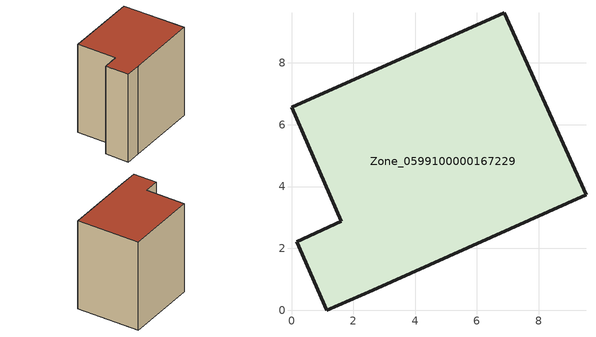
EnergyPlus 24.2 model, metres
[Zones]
Zone_0599100000167229
 floor ground (C_G): 0.18,2.22 1.62,2.87 0,6.56 6.89,9.62 9.53,3.73 2.63,0.64 1.15,0 z3.42
 wall outside (C_F): 1.62,2.87 0.18,2.22 1.15,0 2.63,0.64 9.53,3.73 6.89,9.62 0,6.56 1.62,2.87 z3.42:12.79
 roof outside (C_R): 6.89,9.62 0,6.56 1.62,2.87 0.18,2.22 1.15,0 2.63,0.64 9.53,3.73 z12.79
[BUILDING]
Pand.0599100000167229: North Axis=0; Terrain=City; Loads Convergence Tolerance Value=0.04; Temperature Convergence Tolerance Value=0.4; Solar Distribution=FullExterior; Maximum Number of Warmup Days=25; Minimum Number of Warmup Days=1
[Site:Location]
Rotterdam.The.Hague.AP_ZH_NLD Design_Conditions: Latitude=51.96; Longitude=4.45; Time Zone=1; Elevation=-4.5
[SITE:GROUNDTEMPERATURE:BUILDINGSURFACE]
18, 18, 18, 18, 18, 18, 18, 18, 18, 18, 18, 18
[MATERIAL] Thermal Absorptance=0.9; Solar Absorptance=0.7; Visible Absorptance=0.7
Name | Roughness | Thickness | Conductivity | Density | Specific Heat
G.TI.1946 | MediumSmooth | 0.15 | 1 | 540 | 1210
F.TI.1946 | Rough | 0.3 | 0.857143 | 1920 | 840
R.TI.1946 | MediumRough | 0.2 | 0.1 | 1500 | 1000
[CONSTRUCTION]
C_G: G.TI.1946
C_F: F.TI.1946
C_R: R.TI.1946
[ZONE]
Zone_0599100000167229: Type=1; Multiplier=1; Ceiling Height=Autocalculate; Volume=Autocalculate; Floor Area=autocalculate; Part of Total Floor Area=Yes
[ZONEINFILTRATION:DESIGNFLOWRATE]
Infil_Zone_0599100000167229: Zone or ZoneList or Space or SpaceList=Zone_0599100000167229; Schedule=AlwaysOn; Design Flow Rate Calculation Method=Flow/Area; Flow Rate per Floor Area=0.003; Constant Term Coefficient=1; Temperature Term Coefficient=0; Velocity Term Coefficient=0; Velocity Squared Term Coefficient=0
[HVACTEMPLATE:ZONE:IDEALLOADSAIRSYSTEM]
Zone_0599100000167229: Maximum Heating Supply Air Temperature=50; Minimum Cooling Supply Air Temperature=13; Maximum Heating Supply Air Humidity Ratio=0.0156; Minimum Cooling Supply Air Humidity Ratio=0.0077; Heating Limit=NoLimit; Cooling Limit=NoLimit; Dehumidification Control Type=ConstantSensibleHeatRatio; Cooling Sensible Heat Ratio=0.7; Dehumidification Setpoint=60; Humidification Control Type=None; Humidification Setpoint=30; Outdoor Air Method=None; Outdoor Air Flow Rate per Person=0.00944; Outdoor Air Flow Rate per Zone Floor Area=0; Outdoor Air Flow Rate per Zone=0; Demand Controlled Ventilation Type=None; Outdoor Air Economizer Type=NoEconomizer; Heat Recovery Type=None; Sensible Heat Recovery Effectiveness=0.7; Latent Heat Recovery Effectiveness=0.65
[ZONECONTROL:THERMOSTAT]
ThermostatControl_Zone_0599100000167229: Zone or ZoneList=Zone_0599100000167229; Control Type Schedule=DualSetpointControlType; Control 1=Thermostat_Zone_0599100000167229; Temperature Difference Between Cutout And Setpoint=0
[THERMOSTATSETPOINT:DUALSETPOINT]
Thermostat_Zone_0599100000167229: Heating Setpoint Temperature Schedule=HeatingSetpoint_Zone_0599100000167229; Cooling Setpoint Temperature Schedule=CoolingSetpoint_Zone_0599100000167229
[SCHEDULE:COMPACT]
HeatingSetpoint_Zone_0599100000167229: Through: 12/31, For: AllDays, Until: 24:00, 21
CoolingSetpoint_Zone_0599100000167229: Through: 12/31, For: AllDays, Until: 24:00, 24
DualSetpointControlType: Through: 12/31, For: AllDays, Until: 24:00, 4
AlwaysOn: Through: 12/31, For: AllDays, Until: 24:00, 1
